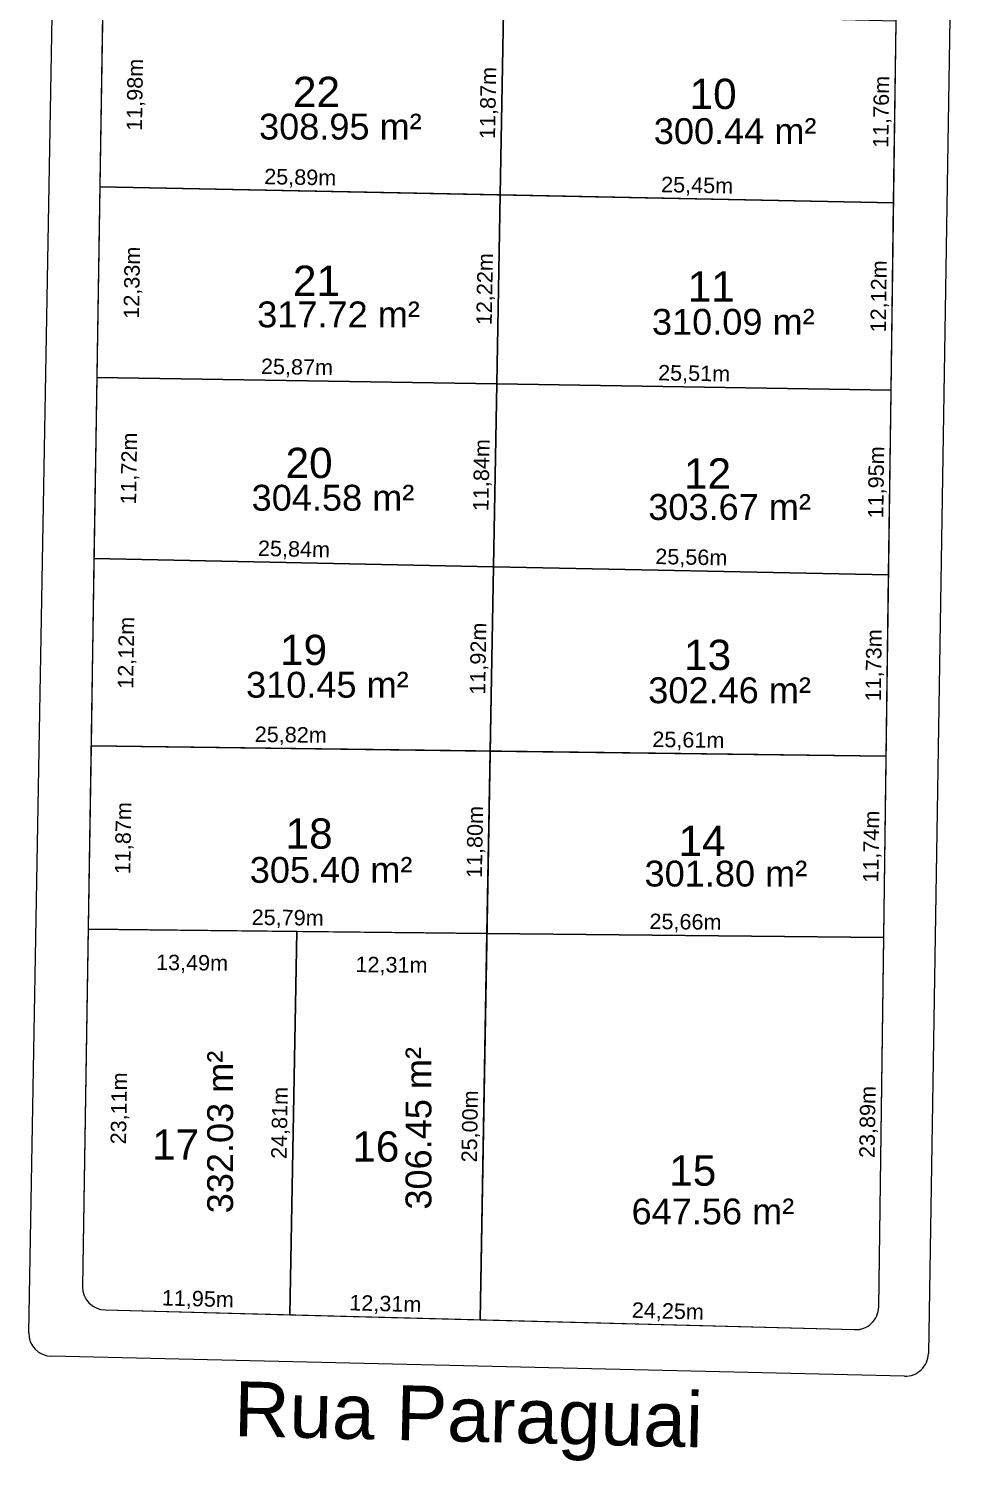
# Model space of a CAD drawing. Header units: metres. Extents: x 3808 to 8215, y 2374 to 6187.
# Drawn here: x 4691.3 to 4752.5, y 4603.9 to 4696.6 of the extents above; entities that cross this region are included whole.
import ezdxf
from ezdxf.enums import TextEntityAlignment as Align

# ---------------------------------------------------------------- set-up
doc = ezdxf.new("R2010")
doc.units = ezdxf.units.M
for name, color, linetype in [('Areas Lotes', 1, 'Continuous'), ('Calçada', 8, 'Continuous'), ('COTAS', 7, 'Continuous'), ('Lote', 7, 'Continuous'), ('Nome das Ruas', 7, 'Continuous'), ('Nº Lote', 7, 'Continuous'), ('quadras', 7, 'Continuous')]:
    doc.layers.add(name, color=color, linetype=linetype)
doc.styles.add('Arial', font='arial.ttf')
doc.dimstyles.new('Copy(2) of ISO-25', dxfattribs={"dimtxt": 1, "dimasz": 2.5, "dimexe": 1.25, "dimexo": 0.625, "dimgap": 0.2, "dimtad": 1, "dimtoh": 1, "dimlfac": 1, "dimzin": 1, "dimtxsty": 'Arial', "dimblk": 'NONE', "dimcen": 0, "dimse1": 1, "dimse2": 1, "dimsd1": 1, "dimsd2": 1, "dimclrt": 256, "dimaunit": 1, "dimadec": 3, "dimazin": 0, "dimtfac": 1, "dimtmove": 0, "dimatfit": 3, "dimldrblk": 'NONE', "dimfxl": 1, "dimtolj": 1, "dimtzin": 0, "dimarcsym": 0})

# ---------------------------------------------------------------- blocks, each defined once
blk = doc.blocks.new('*D3566')
at = {"layer": 'Defpoints', "color": 0, "linetype": 'Continuous', "transparency": 16777216}
for p in [(4696.259, 4613.725), (4708.207, 4613.411), (4708.207, 4613.411)]:
    blk.add_point(p, dxfattribs=at)
at = {"layer": 'COTAS', "linetype": 'Continuous', "lineweight": 5, "transparency": 16777216, "insert": (4702.254, 4614.368), "char_height": 1, "attachment_point": 5, "rotation": 358.49649, "style": 'Arial'}
blk.add_mtext('\\A1;11,95m', dxfattribs=at)
blk = doc.blocks.new('_None')
blk = doc.blocks.new('*D3567')
at = {"layer": 'Defpoints', "color": 0, "linetype": 'Continuous', "transparency": 16777216}
for p in [(4708.207, 4613.411), (4720.509, 4613.088), (4720.509, 4613.088)]:
    blk.add_point(p, dxfattribs=at)
at = {"layer": 'COTAS', "linetype": 'Continuous', "lineweight": 5, "transparency": 16777216, "insert": (4714.379, 4614.05), "char_height": 1, "attachment_point": 5, "rotation": 358.49649, "style": 'Arial'}
blk.add_mtext('\\A1;12,31m', dxfattribs=at)
blk = doc.blocks.new('*D3568')
at = {"layer": 'Defpoints', "color": 0, "linetype": 'Continuous', "transparency": 16777216}
for p in [(4720.509, 4613.088), (4744.749, 4612.452), (4744.749, 4612.452)]:
    blk.add_point(p, dxfattribs=at)
at = {"layer": 'COTAS', "linetype": 'Continuous', "lineweight": 5, "transparency": 16777216, "insert": (4732.65, 4613.571), "char_height": 1, "attachment_point": 5, "rotation": 358.49649, "style": 'Arial'}
blk.add_mtext('\\A1;24,25m', dxfattribs=at)
blk = doc.blocks.new('*D3569')
at = {"layer": 'Defpoints', "color": 0, "linetype": 'Continuous', "transparency": 16777216}
for p in [(4746.61, 4637.817), (4746.61, 4637.817), (4746.288, 4613.931)]:
    blk.add_point(p, dxfattribs=at)
at = {"layer": 'COTAS', "linetype": 'Continuous', "lineweight": 5, "transparency": 16777216, "insert": (4745.648, 4625.885), "char_height": 1, "attachment_point": 5, "rotation": 89.22736, "style": 'Arial'}
blk.add_mtext('\\A1;23,89m', dxfattribs=at)
blk = doc.blocks.new('*D3570')
at = {"layer": 'Defpoints', "color": 0, "linetype": 'Continuous', "transparency": 16777216}
for p in [(4746.768, 4649.56), (4746.768, 4649.56), (4746.61, 4637.817)]:
    blk.add_point(p, dxfattribs=at)
at = {"layer": 'COTAS', "linetype": 'Continuous', "lineweight": 5, "transparency": 16777216, "insert": (4745.888, 4643.699), "char_height": 1, "attachment_point": 5, "rotation": 89.22736, "style": 'Arial'}
blk.add_mtext('\\A1;11,74m', dxfattribs=at)
blk = doc.blocks.new('*D3571')
at = {"layer": 'Defpoints', "color": 0, "linetype": 'Continuous', "transparency": 16777216}
for p in [(4746.927, 4661.284), (4746.927, 4661.284), (4746.768, 4649.56)]:
    blk.add_point(p, dxfattribs=at)
at = {"layer": 'COTAS', "linetype": 'Continuous', "lineweight": 5, "transparency": 16777216, "insert": (4746.047, 4655.432), "char_height": 1, "attachment_point": 5, "rotation": 89.22736, "style": 'Arial'}
blk.add_mtext('\\A1;11,73m', dxfattribs=at)
blk = doc.blocks.new('*D3572')
at = {"layer": 'Defpoints', "color": 0, "linetype": 'Continuous', "transparency": 16777216}
for p in [(4747.088, 4673.233), (4747.088, 4673.233), (4746.927, 4661.284)]:
    blk.add_point(p, dxfattribs=at)
at = {"layer": 'COTAS', "linetype": 'Continuous', "lineweight": 5, "transparency": 16777216, "insert": (4746.206, 4667.269), "char_height": 1, "attachment_point": 5, "rotation": 89.22736, "style": 'Arial'}
blk.add_mtext('\\A1;11,95m', dxfattribs=at)
blk = doc.blocks.new('*D3573')
at = {"layer": 'Defpoints', "color": 0, "linetype": 'Continuous', "transparency": 16777216}
for p in [(4747.251, 4685.348), (4747.251, 4685.348), (4747.088, 4673.233)]:
    blk.add_point(p, dxfattribs=at)
at = {"layer": 'COTAS', "linetype": 'Continuous', "lineweight": 5, "transparency": 16777216, "insert": (4746.369, 4679.301), "char_height": 1, "attachment_point": 5, "rotation": 89.22736, "style": 'Arial'}
blk.add_mtext('\\A1;12,12m', dxfattribs=at)
blk = doc.blocks.new('*D3574')
at = {"layer": 'Defpoints', "color": 0, "linetype": 'Continuous', "transparency": 16777216}
for p in [(4747.41, 4697.107), (4747.41, 4697.107), (4747.251, 4685.348)]:
    blk.add_point(p, dxfattribs=at)
at = {"layer": 'COTAS', "linetype": 'Continuous', "lineweight": 5, "transparency": 16777216, "insert": (4746.53, 4691.239), "char_height": 1, "attachment_point": 5, "rotation": 89.22736, "style": 'Arial'}
blk.add_mtext('\\A1;11,76m', dxfattribs=at)
blk = doc.blocks.new('*D3603')
at = {"layer": 'Defpoints', "color": 0, "linetype": 'Continuous', "transparency": 16777216}
for p in [(4696.103, 4698.367), (4695.915, 4686.386), (4698.975, 4686.338)]:
    blk.add_point(p, dxfattribs=at)
at = {"layer": 'COTAS', "linetype": 'Continuous', "lineweight": 5, "transparency": 16777216, "insert": (4698.269, 4692.342), "char_height": 1, "attachment_point": 5, "rotation": 89.10098, "style": 'Arial'}
blk.add_mtext('\\A1;11,98m', dxfattribs=at)
blk = doc.blocks.new('*D3604')
at = {"layer": 'Defpoints', "color": 0, "linetype": 'Continuous', "transparency": 16777216}
for p in [(4695.915, 4686.386), (4695.722, 4674.057), (4698.782, 4674.009)]:
    blk.add_point(p, dxfattribs=at)
at = {"layer": 'COTAS', "linetype": 'Continuous', "lineweight": 5, "transparency": 16777216, "insert": (4698.078, 4680.186), "char_height": 1, "attachment_point": 5, "rotation": 89.10098, "style": 'Arial'}
blk.add_mtext('\\A1;12,33m', dxfattribs=at)
blk = doc.blocks.new('*D3605')
at = {"layer": 'Defpoints', "color": 0, "linetype": 'Continuous', "transparency": 16777216}
for p in [(4695.722, 4674.057), (4695.538, 4662.335), (4698.598, 4662.287)]:
    blk.add_point(p, dxfattribs=at)
at = {"layer": 'COTAS', "linetype": 'Continuous', "lineweight": 5, "transparency": 16777216, "insert": (4697.889, 4668.16), "char_height": 1, "attachment_point": 5, "rotation": 89.10098, "style": 'Arial'}
blk.add_mtext('\\A1;11,72m', dxfattribs=at)
blk = doc.blocks.new('*D3606')
at = {"layer": 'Defpoints', "color": 0, "linetype": 'Continuous', "transparency": 16777216}
for p in [(4695.538, 4662.335), (4695.347, 4650.218), (4698.408, 4650.17)]:
    blk.add_point(p, dxfattribs=at)
at = {"layer": 'COTAS', "linetype": 'Continuous', "lineweight": 5, "transparency": 16777216, "insert": (4697.702, 4656.241), "char_height": 1, "attachment_point": 5, "rotation": 89.10098, "style": 'Arial'}
blk.add_mtext('\\A1;12,12m', dxfattribs=at)
blk = doc.blocks.new('*D3607')
at = {"layer": 'Defpoints', "color": 0, "linetype": 'Continuous', "transparency": 16777216}
for p in [(4695.347, 4650.218), (4695.161, 4638.354), (4698.222, 4638.306)]:
    blk.add_point(p, dxfattribs=at)
at = {"layer": 'COTAS', "linetype": 'Continuous', "lineweight": 5, "transparency": 16777216, "insert": (4697.514, 4644.251), "char_height": 1, "attachment_point": 5, "rotation": 89.10098, "style": 'Arial'}
blk.add_mtext('\\A1;11,87m', dxfattribs=at)
blk = doc.blocks.new('*D3608')
at = {"layer": 'Defpoints', "color": 0, "linetype": 'Continuous', "transparency": 16777216}
for p in [(4695.161, 4638.354), (4694.799, 4615.248), (4697.859, 4615.2)]:
    blk.add_point(p, dxfattribs=at)
at = {"layer": 'COTAS', "linetype": 'Continuous', "lineweight": 5, "transparency": 16777216, "insert": (4697.24, 4626.766), "char_height": 1, "attachment_point": 5, "rotation": 89.10098, "style": 'Arial'}
blk.add_mtext('\\A1;23,11m', dxfattribs=at)
blk = doc.blocks.new('*D3609')
at = {"layer": 'Defpoints', "color": 0, "linetype": 'Continuous', "transparency": 16777216}
for p in [(4708.648, 4638.214), (4708.207, 4613.411), (4708.207, 4613.411)]:
    blk.add_point(p, dxfattribs=at)
at = {"layer": 'COTAS', "linetype": 'Continuous', "lineweight": 5, "transparency": 16777216, "insert": (4707.627, 4625.827), "char_height": 1, "attachment_point": 5, "rotation": 88.98159, "style": 'Arial'}
blk.add_mtext('\\A1;24,81m', dxfattribs=at)
blk = doc.blocks.new('*D3610')
at = {"layer": 'Defpoints', "color": 0, "linetype": 'Continuous', "transparency": 16777216}
for p in [(4720.953, 4638.085), (4720.509, 4613.088), (4720.509, 4613.088)]:
    blk.add_point(p, dxfattribs=at)
at = {"layer": 'COTAS', "linetype": 'Continuous', "lineweight": 5, "transparency": 16777216, "insert": (4719.93, 4625.601), "char_height": 1, "attachment_point": 5, "rotation": 88.98159, "style": 'Arial'}
blk.add_mtext('\\A1;25,00m', dxfattribs=at)
blk = doc.blocks.new('*D3611')
at = {"layer": 'Defpoints', "color": 0, "linetype": 'Continuous', "transparency": 16777216}
for p in [(4695.161, 4638.354), (4695.161, 4638.354), (4720.953, 4638.085)]:
    blk.add_point(p, dxfattribs=at)
at = {"layer": 'COTAS', "linetype": 'Continuous', "lineweight": 5, "transparency": 16777216, "insert": (4708.065, 4639.021), "char_height": 1, "attachment_point": 5, "rotation": 359.40185, "style": 'Arial'}
blk.add_mtext('\\A1;25,79m', dxfattribs=at)
blk = doc.blocks.new('*D3612')
at = {"layer": 'Defpoints', "color": 0, "linetype": 'Continuous', "transparency": 16777216}
for p in [(4720.953, 4638.085), (4746.61, 4637.817), (4746.61, 4637.817)]:
    blk.add_point(p, dxfattribs=at)
at = {"layer": 'COTAS', "linetype": 'Continuous', "lineweight": 5, "transparency": 16777216, "insert": (4733.79, 4638.752), "char_height": 1, "attachment_point": 5, "rotation": 359.40185, "style": 'Arial'}
blk.add_mtext('\\A1;25,66m', dxfattribs=at)
blk = doc.blocks.new('*D3613')
at = {"layer": 'Defpoints', "color": 0, "linetype": 'Continuous', "transparency": 16777216}
for p in [(4695.161, 4638.354), (4708.648, 4638.214), (4708.617, 4635.232)]:
    blk.add_point(p, dxfattribs=at)
at = {"layer": 'COTAS', "linetype": 'Continuous', "lineweight": 5, "transparency": 16777216, "insert": (4701.882, 4636.103), "char_height": 1, "attachment_point": 5, "rotation": 359.40185, "style": 'Arial'}
blk.add_mtext('\\A1;13,49m', dxfattribs=at)
blk = doc.blocks.new('*D3614')
at = {"layer": 'Defpoints', "color": 0, "linetype": 'Continuous', "transparency": 16777216}
for p in [(4708.648, 4638.214), (4720.953, 4638.085), (4720.922, 4635.103)]:
    blk.add_point(p, dxfattribs=at)
at = {"layer": 'COTAS', "linetype": 'Continuous', "lineweight": 5, "transparency": 16777216, "insert": (4714.778, 4635.969), "char_height": 1, "attachment_point": 5, "rotation": 359.40185, "style": 'Arial'}
blk.add_mtext('\\A1;12,31m', dxfattribs=at)
blk = doc.blocks.new('*D3615')
at = {"layer": 'Defpoints', "color": 0, "linetype": 'Continuous', "transparency": 16777216}
for p in [(4721.163, 4649.888), (4721.163, 4649.888), (4720.953, 4638.085)]:
    blk.add_point(p, dxfattribs=at)
at = {"layer": 'COTAS', "linetype": 'Continuous', "lineweight": 5, "transparency": 16777216, "insert": (4720.257, 4644.001), "char_height": 1, "attachment_point": 5, "rotation": 88.98159, "style": 'Arial'}
blk.add_mtext('\\A1;11,80m', dxfattribs=at)
blk = doc.blocks.new('*D3616')
at = {"layer": 'Defpoints', "color": 0, "linetype": 'Continuous', "transparency": 16777216}
for p in [(4721.375, 4661.806), (4721.375, 4661.806), (4721.163, 4649.888)]:
    blk.add_point(p, dxfattribs=at)
at = {"layer": 'COTAS', "linetype": 'Continuous', "lineweight": 5, "transparency": 16777216, "insert": (4720.468, 4655.861), "char_height": 1, "attachment_point": 5, "rotation": 88.98159, "style": 'Arial'}
blk.add_mtext('\\A1;11,92m', dxfattribs=at)
blk = doc.blocks.new('*D3617')
at = {"layer": 'Defpoints', "color": 0, "linetype": 'Continuous', "transparency": 16777216}
for p in [(4721.585, 4673.642), (4721.585, 4673.642), (4721.375, 4661.806)]:
    blk.add_point(p, dxfattribs=at)
at = {"layer": 'COTAS', "linetype": 'Continuous', "lineweight": 5, "transparency": 16777216, "insert": (4720.679, 4667.738), "char_height": 1, "attachment_point": 5, "rotation": 88.98159, "style": 'Arial'}
blk.add_mtext('\\A1;11,84m', dxfattribs=at)
blk = doc.blocks.new('*D3618')
at = {"layer": 'Defpoints', "color": 0, "linetype": 'Continuous', "transparency": 16777216}
for p in [(4721.802, 4685.863), (4721.802, 4685.863), (4721.585, 4673.642)]:
    blk.add_point(p, dxfattribs=at)
at = {"layer": 'COTAS', "linetype": 'Continuous', "lineweight": 5, "transparency": 16777216, "insert": (4720.893, 4679.767), "char_height": 1, "attachment_point": 5, "rotation": 88.98159, "style": 'Arial'}
blk.add_mtext('\\A1;12,22m', dxfattribs=at)
blk = doc.blocks.new('*D3619')
at = {"layer": 'Defpoints', "color": 0, "linetype": 'Continuous', "transparency": 16777216}
for p in [(4722.013, 4697.731), (4722.013, 4697.731), (4721.802, 4685.863)]:
    blk.add_point(p, dxfattribs=at)
at = {"layer": 'COTAS', "linetype": 'Continuous', "lineweight": 5, "transparency": 16777216, "insert": (4721.107, 4691.811), "char_height": 1, "attachment_point": 5, "rotation": 88.98159, "style": 'Arial'}
blk.add_mtext('\\A1;11,87m', dxfattribs=at)
blk = doc.blocks.new('*D3635')
at = {"layer": 'Defpoints', "color": 0, "linetype": 'Continuous', "transparency": 16777216}
for p in [(4695.915, 4686.386), (4721.802, 4685.863), (4721.802, 4685.863)]:
    blk.add_point(p, dxfattribs=at)
at = {"layer": 'COTAS', "linetype": 'Continuous', "lineweight": 5, "transparency": 16777216, "insert": (4708.875, 4686.926), "char_height": 1, "attachment_point": 5, "rotation": 358.84149, "style": 'Arial'}
blk.add_mtext('\\A1;25,89m', dxfattribs=at)
blk = doc.blocks.new('*D3636')
at = {"layer": 'Defpoints', "color": 0, "linetype": 'Continuous', "transparency": 16777216}
for p in [(4721.802, 4685.863), (4747.251, 4685.348), (4747.251, 4685.348)]:
    blk.add_point(p, dxfattribs=at)
at = {"layer": 'COTAS', "linetype": 'Continuous', "lineweight": 5, "transparency": 16777216, "insert": (4734.543, 4686.406), "char_height": 1, "attachment_point": 5, "rotation": 358.84149, "style": 'Arial'}
blk.add_mtext('\\A1;25,45m', dxfattribs=at)
blk = doc.blocks.new('*D3637')
at = {"layer": 'Defpoints', "color": 0, "linetype": 'Continuous', "transparency": 16777216}
for p in [(4695.722, 4674.057), (4695.722, 4674.057), (4721.585, 4673.642)]:
    blk.add_point(p, dxfattribs=at)
at = {"layer": 'COTAS', "linetype": 'Continuous', "lineweight": 5, "transparency": 16777216, "insert": (4708.666, 4674.65), "char_height": 1, "attachment_point": 5, "rotation": 359.08054, "style": 'Arial'}
blk.add_mtext('\\A1;25,87m', dxfattribs=at)
blk = doc.blocks.new('*D3638')
at = {"layer": 'Defpoints', "color": 0, "linetype": 'Continuous', "transparency": 16777216}
for p in [(4721.585, 4673.642), (4747.088, 4673.233), (4747.088, 4673.233)]:
    blk.add_point(p, dxfattribs=at)
at = {"layer": 'COTAS', "linetype": 'Continuous', "lineweight": 5, "transparency": 16777216, "insert": (4734.349, 4674.238), "char_height": 1, "attachment_point": 5, "rotation": 359.08054, "style": 'Arial'}
blk.add_mtext('\\A1;25,51m', dxfattribs=at)
blk = doc.blocks.new('*D3639')
at = {"layer": 'Defpoints', "color": 0, "linetype": 'Continuous', "transparency": 16777216}
for p in [(4695.538, 4662.335), (4695.538, 4662.335), (4721.375, 4661.806)]:
    blk.add_point(p, dxfattribs=at)
at = {"layer": 'COTAS', "linetype": 'Continuous', "lineweight": 5, "transparency": 16777216, "insert": (4708.472, 4662.871), "char_height": 1, "attachment_point": 5, "rotation": 358.82832, "style": 'Arial'}
blk.add_mtext('\\A1;25,84m', dxfattribs=at)
blk = doc.blocks.new('*D3640')
at = {"layer": 'Defpoints', "color": 0, "linetype": 'Continuous', "transparency": 16777216}
for p in [(4721.375, 4661.806), (4746.927, 4661.284), (4746.927, 4661.284)]:
    blk.add_point(p, dxfattribs=at)
at = {"layer": 'COTAS', "linetype": 'Continuous', "lineweight": 5, "transparency": 16777216, "insert": (4734.167, 4662.346), "char_height": 1, "attachment_point": 5, "rotation": 358.82832, "style": 'Arial'}
blk.add_mtext('\\A1;25,56m', dxfattribs=at)
blk = doc.blocks.new('*D3641')
at = {"layer": 'Defpoints', "color": 0, "linetype": 'Continuous', "transparency": 16777216}
for p in [(4695.347, 4650.218), (4721.163, 4649.888), (4721.163, 4649.888)]:
    blk.add_point(p, dxfattribs=at)
at = {"layer": 'COTAS', "linetype": 'Continuous', "lineweight": 5, "transparency": 16777216, "insert": (4708.265, 4650.854), "char_height": 1, "attachment_point": 5, "rotation": 359.26589, "style": 'Arial'}
blk.add_mtext('\\A1;25,82m', dxfattribs=at)
blk = doc.blocks.new('*D3642')
at = {"layer": 'Defpoints', "color": 0, "linetype": 'Continuous', "transparency": 16777216}
for p in [(4721.163, 4649.888), (4746.768, 4649.56), (4746.768, 4649.56)]:
    blk.add_point(p, dxfattribs=at)
at = {"layer": 'COTAS', "linetype": 'Continuous', "lineweight": 5, "transparency": 16777216, "insert": (4733.976, 4650.524), "char_height": 1, "attachment_point": 5, "rotation": 359.26589, "style": 'Arial'}
blk.add_mtext('\\A1;25,61m', dxfattribs=at)

msp = doc.modelspace()

# ---------------------------------------------------------------- linework, layer by layer
at = {"layer": 'Calçada', "linetype": 'Continuous', "lineweight": 5}
for p, q in [((4694.587, 4797.298), (4691.315, 4612.255)), ((4752.47, 4795.972), (4749.498, 4610.913)), ((4747.963, 4609.437), (4692.78, 4610.729))]:
    msp.add_line(p, q, dxfattribs=at)
for centre, start, end in [((4692.815, 4612.228), 178.98717, 268.65905), ((4747.998, 4610.937), 268.65905, 359.08008)]:
    msp.add_arc(centre, 1.5, start, end, dxfattribs=at)
at = {"layer": 'Lote', "lineweight": 5}
for p, q in [((4722.161, 4706.029), (4720.509, 4613.088)), ((4695.915, 4686.386), (4747.251, 4685.348)), ((4747.088, 4673.233), (4695.722, 4674.057)), ((4695.538, 4662.335), (4746.927, 4661.284)), ((4746.768, 4649.56), (4695.347, 4650.218)), ((4695.161, 4638.354), (4746.61, 4637.817)), ((4708.648, 4638.214), (4708.207, 4613.411))]:
    msp.add_line(p, q, dxfattribs=at)
at = {"layer": 'Lote', "linetype": 'Continuous', "lineweight": 5, "flags": 128}
for points in [[(4696.103, 4698.367), (4695.915, 4686.386), (4721.802, 4685.863), (4722.013, 4697.731)], [(4722.013, 4697.731), (4721.802, 4685.863), (4747.251, 4685.348), (4747.41, 4697.107)], [(4721.585, 4673.642), (4721.802, 4685.863), (4695.915, 4686.386), (4695.722, 4674.057)], [(4747.088, 4673.233), (4747.251, 4685.348), (4721.802, 4685.863), (4721.585, 4673.642)], [(4721.375, 4661.806), (4721.585, 4673.642), (4695.722, 4674.057), (4695.538, 4662.335)], [(4746.927, 4661.284), (4747.088, 4673.233), (4721.585, 4673.642), (4721.375, 4661.806)], [(4695.538, 4662.335), (4695.347, 4650.218), (4721.163, 4649.888), (4721.375, 4661.806)], [(4721.375, 4661.806), (4721.163, 4649.888), (4746.768, 4649.56), (4746.927, 4661.284)], [(4720.953, 4638.085), (4721.163, 4649.888), (4695.347, 4650.218), (4695.161, 4638.354)], [(4721.163, 4649.888), (4720.953, 4638.085), (4746.61, 4637.817), (4746.768, 4649.56)], [(4720.953, 4638.085), (4708.648, 4638.214), (4708.207, 4613.411), (4720.509, 4613.088)]]:
    msp.add_lwpolyline(points, close=True, dxfattribs=at)
for points in [[(4708.648, 4638.214), (4695.161, 4638.354), (4694.799, 4615.248, 0.411127), (4696.259, 4613.725), (4708.207, 4613.411)], [(4720.953, 4638.085), (4720.509, 4613.088), (4744.749, 4612.452, 0.417955), (4746.288, 4613.931), (4746.61, 4637.817)]]:
    msp.add_lwpolyline(points, format="xyb", close=True, dxfattribs=at)
at = {"layer": 'quadras', "lineweight": 5}
for p, q in [((4697.599, 4793.687), (4694.799, 4615.248)), ((4746.288, 4613.931), (4748.705, 4793.184)), ((4696.259, 4613.725), (4744.749, 4612.452))]:
    msp.add_line(p, q, dxfattribs=at)
at = {"layer": 'quadras', "linetype": 'Continuous', "lineweight": 5, "flags": 128}
msp.add_lwpolyline([(4694.799, 4615.248, 0.411127), (4696.259, 4613.725), (4744.749, 4612.452, 0.417955), (4746.288, 4613.931), (4748.705, 4793.184, 0.415368), (4747.22, 4794.704), (4699.113, 4795.163, 0.412415), (4697.599, 4793.687)], format="xyb", close=True, dxfattribs=at)
at = {"layer": 'quadras', "lineweight": 5}
for centre, start, end in [((4696.298, 4615.224), 179.10098, 268.49649), ((4744.788, 4613.951), 268.49649, 359.22736)]:
    msp.add_arc(centre, 1.5, start, end, dxfattribs=at)

# ---------------------------------------------------------------- texts
at = {"layer": 'Areas Lotes', "linetype": 'Continuous', "lineweight": 5, "style": 'Arial'}
for s, p in [('308.95 m²', (4706.213, 4689.449)), ('300.44 m²', (4731.742, 4689.158)), ('317.72 m²', (4706.094, 4677.299)), ('310.09 m²', (4731.623, 4676.82)), ('304.58 m²', (4705.734, 4665.439)), ('303.67 m²', (4731.383, 4664.84)), ('310.45 m²', (4705.374, 4653.34)), ('302.46 m²', (4731.383, 4652.981)), ('305.40 m²', (4705.614, 4641.361)), ('301.80 m²', (4731.143, 4641.122)), ('647.56 m²', (4730.303, 4619.263))]:
    msp.add_text(s, height=1.6726, dxfattribs=at).set_placement(p)
for s, p in [('332.03 m²', (4704.534, 4619.981)), ('306.45 m²', (4717.359, 4620.221))]:
    msp.add_text(s, height=1.6726, rotation=90, dxfattribs=at).set_placement(p)
at = {"layer": 'Nome das Ruas', "lineweight": 5, "style": 'Arial'}
msp.add_text('Rua Paraguai', height=3.55, rotation=358.60838, dxfattribs=at).set_placement((4704.564, 4605.571, 165.916))
at = {"layer": 'Nº Lote', "linetype": 'Continuous', "lineweight": 5, "style": 'Arial'}
for s, p in [('22', (4709.927, 4691.551)), ('10', (4735.578, 4691.423)), ('21', (4709.927, 4679.332)), ('11', (4735.458, 4678.965)), ('20', (4709.449, 4667.547)), ('12', (4735.218, 4666.866)), ('19', (4709.09, 4655.448)), ('13', (4735.218, 4655.126)), ('18', (4709.45, 4643.568)), ('14', (4734.859, 4643.089)), ('17', (4700.82, 4623.443)), ('16', (4713.765, 4623.323)), ('15', (4734.26, 4621.766))]:
    msp.add_text(s, height=1.96, dxfattribs=at).set_placement(p, align=Align.CENTER)

# ---------------------------------------------------------------- dimensions: what is measured, and where the dimension line sits
at = {"layer": 'COTAS', "linetype": 'Continuous', "lineweight": 5}
for base, p1, p2, angle, picture, middle in [((4698.975, 4686.338), (4696.103, 4698.367), (4695.915, 4686.386), 89.10098, '*D3603', (4698.269, 4692.342)), ((4722.013, 4697.731), (4721.802, 4685.863), (4722.013, 4697.731), 268.98159, '*D3619', (4721.107, 4691.811)), ((4747.41, 4697.107), (4747.251, 4685.348), (4747.41, 4697.107), 269.22736, '*D3574', (4746.53, 4691.239)), ((4698.782, 4674.009), (4695.915, 4686.386), (4695.722, 4674.057), 89.10098, '*D3604', (4698.078, 4680.186)), ((4721.802, 4685.863), (4721.585, 4673.642), (4721.802, 4685.863), 268.98159, '*D3618', (4720.893, 4679.767)), ((4747.251, 4685.348), (4747.088, 4673.233), (4747.251, 4685.348), 269.22736, '*D3573', (4746.369, 4679.301)), ((4698.598, 4662.287), (4695.722, 4674.057), (4695.538, 4662.335), 89.10098, '*D3605', (4697.889, 4668.16)), ((4721.585, 4673.642), (4721.375, 4661.806), (4721.585, 4673.642), 268.98159, '*D3617', (4720.679, 4667.738)), ((4747.088, 4673.233), (4746.927, 4661.284), (4747.088, 4673.233), 269.22736, '*D3572', (4746.206, 4667.269)), ((4698.408, 4650.17), (4695.538, 4662.335), (4695.347, 4650.218), 89.10098, '*D3606', (4697.702, 4656.241)), ((4721.375, 4661.806), (4721.163, 4649.888), (4721.375, 4661.806), 268.98159, '*D3616', (4720.468, 4655.861)), ((4746.927, 4661.284), (4746.768, 4649.56), (4746.927, 4661.284), 269.22736, '*D3571', (4746.047, 4655.432)), ((4698.222, 4638.306), (4695.347, 4650.218), (4695.161, 4638.354), 89.10098, '*D3607', (4697.514, 4644.251)), ((4746.768, 4649.56), (4746.61, 4637.817), (4746.768, 4649.56), 269.22736, '*D3570', (4745.888, 4643.699)), ((4697.859, 4615.2), (4695.161, 4638.354), (4694.799, 4615.248), 89.10098, '*D3608', (4697.24, 4626.766)), ((4720.922, 4635.103), (4708.648, 4638.214), (4720.953, 4638.085), 179.40185, '*D3614', (4714.778, 4635.969)), ((4720.509, 4613.088), (4708.207, 4613.411), (4720.509, 4613.088), 178.49649, '*D3567', (4714.379, 4614.05)), ((4744.749, 4612.452), (4720.509, 4613.088), (4744.749, 4612.452), 178.49649, '*D3568', (4732.65, 4613.571))]:
    dim = msp.add_linear_dim(base=base, p1=p1, p2=p2, angle=angle, dimstyle='Copy(2) of ISO-25', override={"dimpost": 'm', "dimtmove": 1}, dxfattribs=at)
    dim.commit()
    dim.dimension.update_dxf_attribs({"geometry": picture, "text_midpoint": middle})
for p1, p2, distance, picture, middle in [((4695.915, 4686.386), (4721.802, 4685.863), 0, '*D3635', (4708.875, 4686.926)), ((4721.802, 4685.863), (4747.251, 4685.348), 0, '*D3636', (4734.543, 4686.406)), ((4721.585, 4673.642), (4695.722, 4674.057), 0, '*D3637', (4708.666, 4674.65)), ((4721.585, 4673.642), (4747.088, 4673.233), 0, '*D3638', (4734.349, 4674.238)), ((4721.375, 4661.806), (4695.538, 4662.335), 0, '*D3639', (4708.472, 4662.871)), ((4721.375, 4661.806), (4746.927, 4661.284), 0, '*D3640', (4734.167, 4662.346)), ((4695.347, 4650.218), (4721.163, 4649.888), 0, '*D3641', (4708.265, 4650.854)), ((4721.163, 4649.888), (4746.768, 4649.56), 0, '*D3642', (4733.976, 4650.524)), ((4720.953, 4638.085), (4721.163, 4649.888), 0, '*D3615', (4720.257, 4644.001)), ((4720.953, 4638.085), (4695.161, 4638.354), 0, '*D3611', (4708.065, 4639.021)), ((4720.953, 4638.085), (4746.61, 4637.817), 0, '*D3612', (4733.79, 4638.752)), ((4695.161, 4638.354), (4708.648, 4638.214), -2.982, '*D3613', (4701.882, 4636.103)), ((4708.648, 4638.214), (4708.207, 4613.411), 0, '*D3609', (4707.627, 4625.827)), ((4720.953, 4638.085), (4720.509, 4613.088), 0, '*D3610', (4719.93, 4625.601)), ((4746.288, 4613.931), (4746.61, 4637.817), 0, '*D3569', (4745.648, 4625.885)), ((4696.259, 4613.725), (4708.207, 4613.411), 0, '*D3566', (4702.254, 4614.368))]:
    dim = msp.add_aligned_dim(p1=p1, p2=p2, distance=distance, dimstyle='Copy(2) of ISO-25', override={"dimpost": 'm'}, dxfattribs=at)
    dim.commit()
    dim.dimension.update_dxf_attribs({"geometry": picture, "text_midpoint": middle})

doc.saveas('drawing.dxf')
